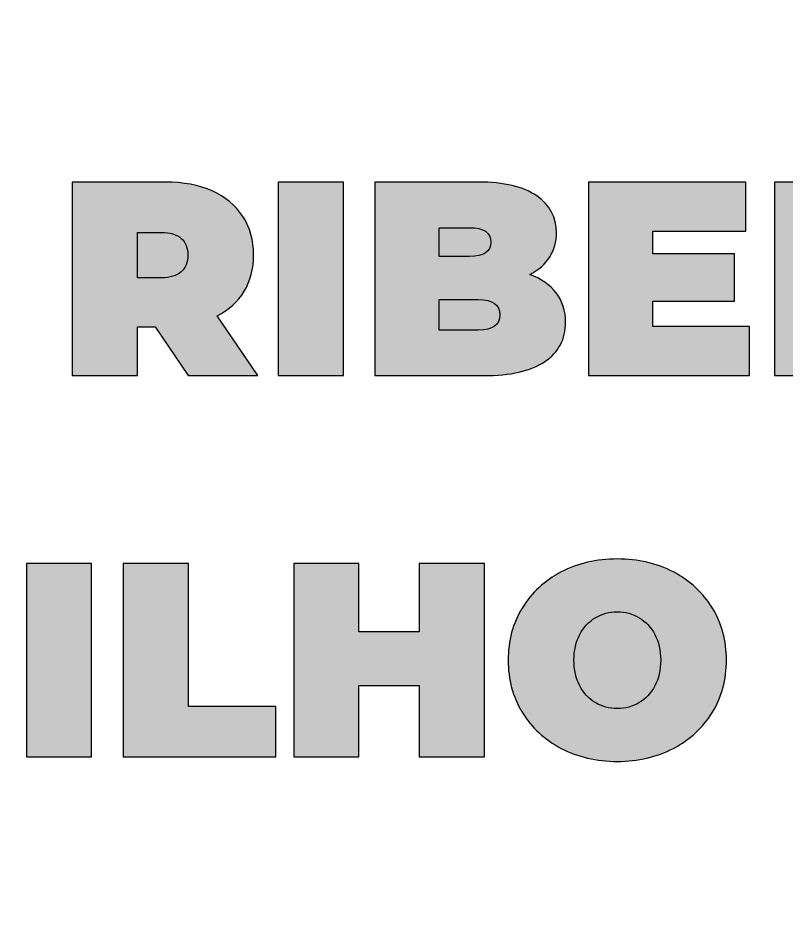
# Model space of a CAD drawing. Header units: centimetres. Extents: x -11.4 to 58.6, y -38.7 to 22.4.
# Drawn here: x -2.907 to -1.379, y 7.141 to 8.93 of the extents above; entities that cross this region are included whole.
import ezdxf

# ---------------------------------------------------------------- set-up
doc = ezdxf.new("R2010")
doc.units = ezdxf.units.CM
doc.header["$MEASUREMENT"] = 0
doc.layers.add('Camada 1', color=7, linetype='Continuous')

msp = doc.modelspace()

# ---------------------------------------------------------------- hatches: boundary and pattern name
at = {"layer": 'Camada 1', "true_color": 0x373435}
h = msp.add_hatch(color=250, dxfattribs=at)
edge = h.paths.add_edge_path()
edge.add_spline(control_points=[(-2.63408, 8.31659), (-2.63408, 8.31659), (-2.66921, 8.31659), (-2.66921, 8.31659), (-2.66921, 8.31659), (-2.66921, 8.21999), (-2.66921, 8.21999), (-2.66921, 8.21999), (-2.79875, 8.21999), (-2.79875, 8.21999), (-2.79875, 8.21999), (-2.79875, 8.6042), (-2.79875, 8.6042), (-2.79875, 8.6042), (-2.61377, 8.6042), (-2.61377, 8.6042), (-2.57828, 8.6042), (-2.54736, 8.59835), (-2.52101, 8.58664), (-2.49466, 8.57493), (-2.47435, 8.5581), (-2.46008, 8.53614), (-2.44581, 8.51419), (-2.43868, 8.48857), (-2.43868, 8.4593), (-2.43868, 8.43185), (-2.4449, 8.40789), (-2.45734, 8.3874), (-2.46978, 8.3669), (-2.48771, 8.35062), (-2.51113, 8.33854), (-2.51113, 8.33854), (-2.43044, 8.21999), (-2.43044, 8.21999), (-2.43044, 8.21999), (-2.56876, 8.21999), (-2.56876, 8.21999), (-2.56876, 8.21999), (-2.63408, 8.31659), (-2.63408, 8.31659)], knot_values=[0, 0, 0, 0, 0.0769231, 0.0769231, 0.0769231, 0.1538462, 0.1538462, 0.1538462, 0.2307692, 0.2307692, 0.2307692, 0.3076923, 0.3076923, 0.3076923, 0.3846154, 0.3846154, 0.3846154, 0.4615385, 0.4615385, 0.4615385, 0.5384615, 0.5384615, 0.5384615, 0.6153846, 0.6153846, 0.6153846, 0.6923077, 0.6923077, 0.6923077, 0.7692308, 0.7692308, 0.7692308, 0.8461538, 0.8461538, 0.8461538, 0.9230769, 0.9230769, 0.9230769, 1, 1, 1, 1], degree=3, periodic=1)
h = msp.add_hatch(color=250, dxfattribs=at)
edge = h.paths.add_edge_path()
edge.add_spline(control_points=[(-2.38983, 8.6042), (-2.38983, 8.6042), (-2.26029, 8.6042), (-2.26029, 8.6042), (-2.26029, 8.6042), (-2.26029, 8.21999), (-2.26029, 8.21999), (-2.26029, 8.21999), (-2.38983, 8.21999), (-2.38983, 8.21999), (-2.38983, 8.21999), (-2.38983, 8.6042), (-2.38983, 8.6042)], knot_values=[0, 0, 0, 0, 0.25, 0.25, 0.25, 0.5, 0.5, 0.5, 0.75, 0.75, 0.75, 1, 1, 1, 1], degree=3, periodic=1)
h = msp.add_hatch(color=250, dxfattribs=at)
edge = h.paths.add_edge_path()
edge.add_spline(control_points=[(-1.89034, 8.42088), (-1.86766, 8.41246), (-1.85009, 8.4002), (-1.83765, 8.3841), (-1.82521, 8.368), (-1.81899, 8.34861), (-1.81899, 8.32592), (-1.81899, 8.29226), (-1.83289, 8.26618), (-1.8607, 8.24771), (-1.88851, 8.22923), (-1.92876, 8.21999), (-1.98146, 8.21999), (-1.98146, 8.21999), (-2.19772, 8.21999), (-2.19772, 8.21999), (-2.19772, 8.21999), (-2.19772, 8.6042), (-2.19772, 8.6042), (-2.19772, 8.6042), (-1.99243, 8.6042), (-1.99243, 8.6042), (-1.94121, 8.6042), (-1.90251, 8.59506), (-1.87634, 8.57676), (-1.85018, 8.55847), (-1.8371, 8.53413), (-1.8371, 8.50376), (-1.8371, 8.48583), (-1.84158, 8.46973), (-1.85054, 8.45546), (-1.85951, 8.44119), (-1.87278, 8.42966), (-1.89034, 8.42088)], knot_values=[0, 0, 0, 0, 0.0909091, 0.0909091, 0.0909091, 0.1818182, 0.1818182, 0.1818182, 0.2727273, 0.2727273, 0.2727273, 0.3636364, 0.3636364, 0.3636364, 0.4545455, 0.4545455, 0.4545455, 0.5454545, 0.5454545, 0.5454545, 0.6363636, 0.6363636, 0.6363636, 0.7272727, 0.7272727, 0.7272727, 0.8181818, 0.8181818, 0.8181818, 0.9090909, 0.9090909, 0.9090909, 1, 1, 1, 1], degree=3, periodic=1)
h = msp.add_hatch(color=250, dxfattribs=at)
edge = h.paths.add_edge_path()
edge.add_spline(control_points=[(-1.45398, 8.31769), (-1.45398, 8.31769), (-1.45398, 8.21999), (-1.45398, 8.21999), (-1.45398, 8.21999), (-1.77343, 8.21999), (-1.77343, 8.21999), (-1.77343, 8.21999), (-1.77343, 8.6042), (-1.77343, 8.6042), (-1.77343, 8.6042), (-1.46111, 8.6042), (-1.46111, 8.6042), (-1.46111, 8.6042), (-1.46111, 8.5065), (-1.46111, 8.5065), (-1.46111, 8.5065), (-1.64609, 8.5065), (-1.64609, 8.5065), (-1.64609, 8.5065), (-1.64609, 8.46149), (-1.64609, 8.46149), (-1.64609, 8.46149), (-1.48362, 8.46149), (-1.48362, 8.46149), (-1.48362, 8.46149), (-1.48362, 8.36818), (-1.48362, 8.36818), (-1.48362, 8.36818), (-1.64609, 8.36818), (-1.64609, 8.36818), (-1.64609, 8.36818), (-1.64609, 8.31769), (-1.64609, 8.31769), (-1.64609, 8.31769), (-1.45398, 8.31769), (-1.45398, 8.31769)], knot_values=[0, 0, 0, 0, 0.0833333, 0.0833333, 0.0833333, 0.1666667, 0.1666667, 0.1666667, 0.25, 0.25, 0.25, 0.3333333, 0.3333333, 0.3333333, 0.4166667, 0.4166667, 0.4166667, 0.5, 0.5, 0.5, 0.5833333, 0.5833333, 0.5833333, 0.6666667, 0.6666667, 0.6666667, 0.75, 0.75, 0.75, 0.8333333, 0.8333333, 0.8333333, 0.9166667, 0.9166667, 0.9166667, 1, 1, 1, 1], degree=3, periodic=1)
h = msp.add_hatch(color=250, dxfattribs=at)
edge = h.paths.add_edge_path()
edge.add_spline(control_points=[(-1.40403, 8.6042), (-1.40403, 8.6042), (-1.27449, 8.6042), (-1.27449, 8.6042), (-1.27449, 8.6042), (-1.27449, 8.21999), (-1.27449, 8.21999), (-1.27449, 8.21999), (-1.40403, 8.21999), (-1.40403, 8.21999), (-1.40403, 8.21999), (-1.40403, 8.6042), (-1.40403, 8.6042)], knot_values=[0, 0, 0, 0, 0.25, 0.25, 0.25, 0.5, 0.5, 0.5, 0.75, 0.75, 0.75, 1, 1, 1, 1], degree=3, periodic=1)
h = msp.add_hatch(color=250, dxfattribs=at)
edge = h.paths.add_edge_path()
edge.add_spline(control_points=[(-2.07038, 8.51364), (-2.07038, 8.51364), (-2.07038, 8.45655), (-2.07038, 8.45655), (-2.07038, 8.45655), (-2.01, 8.45655), (-2.01, 8.45655), (-1.98182, 8.45655), (-1.96773, 8.46607), (-1.96773, 8.4851), (-1.96773, 8.50413), (-1.98182, 8.51364), (-2.01, 8.51364), (-2.01, 8.51364), (-2.07038, 8.51364), (-2.07038, 8.51364)], knot_values=[0, 0, 0, 0, 0.2, 0.2, 0.2, 0.4, 0.4, 0.4, 0.6, 0.6, 0.6, 0.8, 0.8, 0.8, 1, 1, 1, 1], degree=3, periodic=1)
h = msp.add_hatch(color=250, dxfattribs=at)
edge = h.paths.add_edge_path()
edge.add_spline(control_points=[(-2.56931, 8.4593), (-2.56931, 8.47357), (-2.5737, 8.48464), (-2.58249, 8.49251), (-2.59127, 8.50037), (-2.60444, 8.50431), (-2.622, 8.50431), (-2.622, 8.50431), (-2.66921, 8.50431), (-2.66921, 8.50431), (-2.66921, 8.50431), (-2.66921, 8.41429), (-2.66921, 8.41429), (-2.66921, 8.41429), (-2.622, 8.41429), (-2.622, 8.41429), (-2.60444, 8.41429), (-2.59127, 8.41822), (-2.58249, 8.42609), (-2.5737, 8.43396), (-2.56931, 8.44503), (-2.56931, 8.4593)], knot_values=[0, 0, 0, 0, 0.1428571, 0.1428571, 0.1428571, 0.2857143, 0.2857143, 0.2857143, 0.4285714, 0.4285714, 0.4285714, 0.5714286, 0.5714286, 0.5714286, 0.7142857, 0.7142857, 0.7142857, 0.8571429, 0.8571429, 0.8571429, 1, 1, 1, 1], degree=3, periodic=1)
h = msp.add_hatch(color=250, dxfattribs=at)
edge = h.paths.add_edge_path()
edge.add_spline(control_points=[(-1.99243, 8.31055), (-1.96389, 8.31055), (-1.94962, 8.32061), (-1.94962, 8.34074), (-1.94962, 8.36087), (-1.96389, 8.37093), (-1.99243, 8.37093), (-1.99243, 8.37093), (-2.07038, 8.37093), (-2.07038, 8.37093), (-2.07038, 8.37093), (-2.07038, 8.31055), (-2.07038, 8.31055), (-2.07038, 8.31055), (-1.99243, 8.31055), (-1.99243, 8.31055)], knot_values=[0, 0, 0, 0, 0.2, 0.2, 0.2, 0.4, 0.4, 0.4, 0.6, 0.6, 0.6, 0.8, 0.8, 0.8, 1, 1, 1, 1], degree=3, periodic=1)
h = msp.add_hatch(color=250, dxfattribs=at)
edge = h.paths.add_edge_path()
edge.add_spline(control_points=[(-1.71634, 7.45429), (-1.75769, 7.45429), (-1.79484, 7.46289), (-1.82777, 7.48009), (-1.8607, 7.49729), (-1.8865, 7.52116), (-1.90516, 7.55172), (-1.92382, 7.58227), (-1.93315, 7.61676), (-1.93315, 7.65518), (-1.93315, 7.6936), (-1.92382, 7.72809), (-1.90516, 7.75865), (-1.8865, 7.7892), (-1.8607, 7.81308), (-1.82777, 7.83028), (-1.79484, 7.84747), (-1.75769, 7.85607), (-1.71634, 7.85607), (-1.675, 7.85607), (-1.63785, 7.84747), (-1.60492, 7.83028), (-1.57199, 7.81308), (-1.54619, 7.7892), (-1.52753, 7.75865), (-1.50887, 7.72809), (-1.49954, 7.6936), (-1.49954, 7.65518), (-1.49954, 7.61676), (-1.50887, 7.58227), (-1.52753, 7.55172), (-1.54619, 7.52116), (-1.57199, 7.49729), (-1.60492, 7.48009), (-1.63785, 7.46289), (-1.675, 7.45429), (-1.71634, 7.45429)], knot_values=[0, 0, 0, 0, 0.0833333, 0.0833333, 0.0833333, 0.1666667, 0.1666667, 0.1666667, 0.25, 0.25, 0.25, 0.3333333, 0.3333333, 0.3333333, 0.4166667, 0.4166667, 0.4166667, 0.5, 0.5, 0.5, 0.5833333, 0.5833333, 0.5833333, 0.6666667, 0.6666667, 0.6666667, 0.75, 0.75, 0.75, 0.8333333, 0.8333333, 0.8333333, 0.9166667, 0.9166667, 0.9166667, 1, 1, 1, 1], degree=3, periodic=1)
h = msp.add_hatch(color=250, dxfattribs=at)
edge = h.paths.add_edge_path()
edge.add_spline(control_points=[(-2.88986, 7.84729), (-2.88986, 7.84729), (-2.76032, 7.84729), (-2.76032, 7.84729), (-2.76032, 7.84729), (-2.76032, 7.46307), (-2.76032, 7.46307), (-2.76032, 7.46307), (-2.88986, 7.46307), (-2.88986, 7.46307), (-2.88986, 7.46307), (-2.88986, 7.84729), (-2.88986, 7.84729)], knot_values=[0, 0, 0, 0, 0.25, 0.25, 0.25, 0.5, 0.5, 0.5, 0.75, 0.75, 0.75, 1, 1, 1, 1], degree=3, periodic=1)
h = msp.add_hatch(color=250, dxfattribs=at)
edge = h.paths.add_edge_path()
edge.add_spline(control_points=[(-2.69775, 7.84729), (-2.69775, 7.84729), (-2.56821, 7.84729), (-2.56821, 7.84729), (-2.56821, 7.84729), (-2.56821, 7.56352), (-2.56821, 7.56352), (-2.56821, 7.56352), (-2.39477, 7.56352), (-2.39477, 7.56352), (-2.39477, 7.56352), (-2.39477, 7.46307), (-2.39477, 7.46307), (-2.39477, 7.46307), (-2.69775, 7.46307), (-2.69775, 7.46307), (-2.69775, 7.46307), (-2.69775, 7.84729), (-2.69775, 7.84729)], knot_values=[0, 0, 0, 0, 0.1666667, 0.1666667, 0.1666667, 0.3333333, 0.3333333, 0.3333333, 0.5, 0.5, 0.5, 0.6666667, 0.6666667, 0.6666667, 0.8333333, 0.8333333, 0.8333333, 1, 1, 1, 1], degree=3, periodic=1)
h = msp.add_hatch(color=250, dxfattribs=at)
edge = h.paths.add_edge_path()
edge.add_spline(control_points=[(-1.98036, 7.84729), (-1.98036, 7.84729), (-1.98036, 7.46307), (-1.98036, 7.46307), (-1.98036, 7.46307), (-2.1099, 7.46307), (-2.1099, 7.46307), (-2.1099, 7.46307), (-2.1099, 7.60469), (-2.1099, 7.60469), (-2.1099, 7.60469), (-2.22955, 7.60469), (-2.22955, 7.60469), (-2.22955, 7.60469), (-2.22955, 7.46307), (-2.22955, 7.46307), (-2.22955, 7.46307), (-2.35909, 7.46307), (-2.35909, 7.46307), (-2.35909, 7.46307), (-2.35909, 7.84729), (-2.35909, 7.84729), (-2.35909, 7.84729), (-2.22955, 7.84729), (-2.22955, 7.84729), (-2.22955, 7.84729), (-2.22955, 7.71117), (-2.22955, 7.71117), (-2.22955, 7.71117), (-2.1099, 7.71117), (-2.1099, 7.71117), (-2.1099, 7.71117), (-2.1099, 7.84729), (-2.1099, 7.84729), (-2.1099, 7.84729), (-1.98036, 7.84729), (-1.98036, 7.84729)], knot_values=[0, 0, 0, 0, 0.0833333, 0.0833333, 0.0833333, 0.1666667, 0.1666667, 0.1666667, 0.25, 0.25, 0.25, 0.3333333, 0.3333333, 0.3333333, 0.4166667, 0.4166667, 0.4166667, 0.5, 0.5, 0.5, 0.5833333, 0.5833333, 0.5833333, 0.6666667, 0.6666667, 0.6666667, 0.75, 0.75, 0.75, 0.8333333, 0.8333333, 0.8333333, 0.9166667, 0.9166667, 0.9166667, 1, 1, 1, 1], degree=3, periodic=1)
h = msp.add_hatch(color=250, dxfattribs=at)
edge = h.paths.add_edge_path()
edge.add_spline(control_points=[(-1.71634, 7.55913), (-1.70025, 7.55913), (-1.6857, 7.56306), (-1.67271, 7.57093), (-1.65972, 7.5788), (-1.64938, 7.58996), (-1.6417, 7.60441), (-1.63401, 7.61887), (-1.63017, 7.63579), (-1.63017, 7.65518), (-1.63017, 7.67458), (-1.63401, 7.6915), (-1.6417, 7.70596), (-1.64938, 7.72041), (-1.65972, 7.73157), (-1.67271, 7.73944), (-1.6857, 7.7473), (-1.70025, 7.75124), (-1.71634, 7.75124), (-1.73244, 7.75124), (-1.74699, 7.7473), (-1.75998, 7.73944), (-1.77297, 7.73157), (-1.78331, 7.72041), (-1.79099, 7.70596), (-1.79868, 7.6915), (-1.80252, 7.67458), (-1.80252, 7.65518), (-1.80252, 7.63579), (-1.79868, 7.61887), (-1.79099, 7.60441), (-1.78331, 7.58996), (-1.77297, 7.5788), (-1.75998, 7.57093), (-1.74699, 7.56306), (-1.73244, 7.55913), (-1.71634, 7.55913)], knot_values=[0, 0, 0, 0, 0.0833333, 0.0833333, 0.0833333, 0.1666667, 0.1666667, 0.1666667, 0.25, 0.25, 0.25, 0.3333333, 0.3333333, 0.3333333, 0.4166667, 0.4166667, 0.4166667, 0.5, 0.5, 0.5, 0.5833333, 0.5833333, 0.5833333, 0.6666667, 0.6666667, 0.6666667, 0.75, 0.75, 0.75, 0.8333333, 0.8333333, 0.8333333, 0.9166667, 0.9166667, 0.9166667, 1, 1, 1, 1], degree=3, periodic=1)

# ---------------------------------------------------------------- linework, layer by layer
at = {"layer": 'Camada 1', "color": 250, "lineweight": 20}
msp.add_open_spline([(-6.39065, 22.42335), (-6.39065, 22.42335), (-3.39065, 22.42335), (-3.39065, 22.42335), (2.10935, 22.42335), (6.60935, 17.92336), (6.60935, 12.42336), (6.60935, 12.42336), (6.60935, -27.57665), (6.60935, -27.57665), (6.60935, -27.57665), (-11.39065, -27.57665), (-11.39065, -27.57665), (-11.39065, -27.57665), (-11.39065, 17.42334), (-11.39065, 17.42334), (-11.39065, 20.17334), (-9.14065, 22.42335), (-6.39065, 22.42335)], degree=3, knots=[0, 0, 0, 0, 0.1666667, 0.1666667, 0.1666667, 0.3333333, 0.3333333, 0.3333333, 0.5, 0.5, 0.5, 0.6666667, 0.6666667, 0.6666667, 0.8333333, 0.8333333, 0.8333333, 1, 1, 1, 1], dxfattribs=at)
at = {"layer": 'Camada 1', "color": 250}
for points, knots in [([(-2.63408, 8.31659), (-2.63408, 8.31659), (-2.66921, 8.31659), (-2.66921, 8.31659), (-2.66921, 8.31659), (-2.66921, 8.21999), (-2.66921, 8.21999), (-2.66921, 8.21999), (-2.79875, 8.21999), (-2.79875, 8.21999), (-2.79875, 8.21999), (-2.79875, 8.6042), (-2.79875, 8.6042), (-2.79875, 8.6042), (-2.61377, 8.6042), (-2.61377, 8.6042), (-2.57828, 8.6042), (-2.54736, 8.59835), (-2.52101, 8.58664), (-2.49466, 8.57493), (-2.47435, 8.5581), (-2.46008, 8.53614), (-2.44581, 8.51419), (-2.43868, 8.48857), (-2.43868, 8.4593), (-2.43868, 8.43185), (-2.4449, 8.40789), (-2.45734, 8.3874), (-2.46978, 8.3669), (-2.48771, 8.35062), (-2.51113, 8.33854), (-2.51113, 8.33854), (-2.43044, 8.21999), (-2.43044, 8.21999), (-2.43044, 8.21999), (-2.56876, 8.21999), (-2.56876, 8.21999), (-2.56876, 8.21999), (-2.63408, 8.31659), (-2.63408, 8.31659)], [0, 0, 0, 0, 0.0769231, 0.0769231, 0.0769231, 0.1538462, 0.1538462, 0.1538462, 0.2307692, 0.2307692, 0.2307692, 0.3076923, 0.3076923, 0.3076923, 0.3846154, 0.3846154, 0.3846154, 0.4615385, 0.4615385, 0.4615385, 0.5384615, 0.5384615, 0.5384615, 0.6153846, 0.6153846, 0.6153846, 0.6923077, 0.6923077, 0.6923077, 0.7692308, 0.7692308, 0.7692308, 0.8461538, 0.8461538, 0.8461538, 0.9230769, 0.9230769, 0.9230769, 1, 1, 1, 1]), ([(-2.38983, 8.6042), (-2.38983, 8.6042), (-2.26029, 8.6042), (-2.26029, 8.6042), (-2.26029, 8.6042), (-2.26029, 8.21999), (-2.26029, 8.21999), (-2.26029, 8.21999), (-2.38983, 8.21999), (-2.38983, 8.21999), (-2.38983, 8.21999), (-2.38983, 8.6042), (-2.38983, 8.6042)], [0, 0, 0, 0, 0.25, 0.25, 0.25, 0.5, 0.5, 0.5, 0.75, 0.75, 0.75, 1, 1, 1, 1]), ([(-1.89034, 8.42088), (-1.86766, 8.41246), (-1.85009, 8.4002), (-1.83765, 8.3841), (-1.82521, 8.368), (-1.81899, 8.34861), (-1.81899, 8.32592), (-1.81899, 8.29226), (-1.83289, 8.26618), (-1.8607, 8.24771), (-1.88851, 8.22923), (-1.92876, 8.21999), (-1.98146, 8.21999), (-1.98146, 8.21999), (-2.19772, 8.21999), (-2.19772, 8.21999), (-2.19772, 8.21999), (-2.19772, 8.6042), (-2.19772, 8.6042), (-2.19772, 8.6042), (-1.99243, 8.6042), (-1.99243, 8.6042), (-1.94121, 8.6042), (-1.90251, 8.59506), (-1.87634, 8.57676), (-1.85018, 8.55847), (-1.8371, 8.53413), (-1.8371, 8.50376), (-1.8371, 8.48583), (-1.84158, 8.46973), (-1.85054, 8.45546), (-1.85951, 8.44119), (-1.87278, 8.42966), (-1.89034, 8.42088)], [0, 0, 0, 0, 0.0909091, 0.0909091, 0.0909091, 0.1818182, 0.1818182, 0.1818182, 0.2727273, 0.2727273, 0.2727273, 0.3636364, 0.3636364, 0.3636364, 0.4545455, 0.4545455, 0.4545455, 0.5454545, 0.5454545, 0.5454545, 0.6363636, 0.6363636, 0.6363636, 0.7272727, 0.7272727, 0.7272727, 0.8181818, 0.8181818, 0.8181818, 0.9090909, 0.9090909, 0.9090909, 1, 1, 1, 1]), ([(-1.45398, 8.31769), (-1.45398, 8.31769), (-1.45398, 8.21999), (-1.45398, 8.21999), (-1.45398, 8.21999), (-1.77343, 8.21999), (-1.77343, 8.21999), (-1.77343, 8.21999), (-1.77343, 8.6042), (-1.77343, 8.6042), (-1.77343, 8.6042), (-1.46111, 8.6042), (-1.46111, 8.6042), (-1.46111, 8.6042), (-1.46111, 8.5065), (-1.46111, 8.5065), (-1.46111, 8.5065), (-1.64609, 8.5065), (-1.64609, 8.5065), (-1.64609, 8.5065), (-1.64609, 8.46149), (-1.64609, 8.46149), (-1.64609, 8.46149), (-1.48362, 8.46149), (-1.48362, 8.46149), (-1.48362, 8.46149), (-1.48362, 8.36818), (-1.48362, 8.36818), (-1.48362, 8.36818), (-1.64609, 8.36818), (-1.64609, 8.36818), (-1.64609, 8.36818), (-1.64609, 8.31769), (-1.64609, 8.31769), (-1.64609, 8.31769), (-1.45398, 8.31769), (-1.45398, 8.31769)], [0, 0, 0, 0, 0.0833333, 0.0833333, 0.0833333, 0.1666667, 0.1666667, 0.1666667, 0.25, 0.25, 0.25, 0.3333333, 0.3333333, 0.3333333, 0.4166667, 0.4166667, 0.4166667, 0.5, 0.5, 0.5, 0.5833333, 0.5833333, 0.5833333, 0.6666667, 0.6666667, 0.6666667, 0.75, 0.75, 0.75, 0.8333333, 0.8333333, 0.8333333, 0.9166667, 0.9166667, 0.9166667, 1, 1, 1, 1]), ([(-1.40403, 8.6042), (-1.40403, 8.6042), (-1.27449, 8.6042), (-1.27449, 8.6042), (-1.27449, 8.6042), (-1.27449, 8.21999), (-1.27449, 8.21999), (-1.27449, 8.21999), (-1.40403, 8.21999), (-1.40403, 8.21999), (-1.40403, 8.21999), (-1.40403, 8.6042), (-1.40403, 8.6042)], [0, 0, 0, 0, 0.25, 0.25, 0.25, 0.5, 0.5, 0.5, 0.75, 0.75, 0.75, 1, 1, 1, 1]), ([(-2.07038, 8.51364), (-2.07038, 8.51364), (-2.07038, 8.45655), (-2.07038, 8.45655), (-2.07038, 8.45655), (-2.01, 8.45655), (-2.01, 8.45655), (-1.98182, 8.45655), (-1.96773, 8.46607), (-1.96773, 8.4851), (-1.96773, 8.50413), (-1.98182, 8.51364), (-2.01, 8.51364), (-2.01, 8.51364), (-2.07038, 8.51364), (-2.07038, 8.51364)], [0, 0, 0, 0, 0.2, 0.2, 0.2, 0.4, 0.4, 0.4, 0.6, 0.6, 0.6, 0.8, 0.8, 0.8, 1, 1, 1, 1]), ([(-2.56931, 8.4593), (-2.56931, 8.47357), (-2.5737, 8.48464), (-2.58249, 8.49251), (-2.59127, 8.50037), (-2.60444, 8.50431), (-2.622, 8.50431), (-2.622, 8.50431), (-2.66921, 8.50431), (-2.66921, 8.50431), (-2.66921, 8.50431), (-2.66921, 8.41429), (-2.66921, 8.41429), (-2.66921, 8.41429), (-2.622, 8.41429), (-2.622, 8.41429), (-2.60444, 8.41429), (-2.59127, 8.41822), (-2.58249, 8.42609), (-2.5737, 8.43396), (-2.56931, 8.44503), (-2.56931, 8.4593)], [0, 0, 0, 0, 0.1428571, 0.1428571, 0.1428571, 0.2857143, 0.2857143, 0.2857143, 0.4285714, 0.4285714, 0.4285714, 0.5714286, 0.5714286, 0.5714286, 0.7142857, 0.7142857, 0.7142857, 0.8571429, 0.8571429, 0.8571429, 1, 1, 1, 1]), ([(-1.99243, 8.31055), (-1.96389, 8.31055), (-1.94962, 8.32061), (-1.94962, 8.34074), (-1.94962, 8.36087), (-1.96389, 8.37093), (-1.99243, 8.37093), (-1.99243, 8.37093), (-2.07038, 8.37093), (-2.07038, 8.37093), (-2.07038, 8.37093), (-2.07038, 8.31055), (-2.07038, 8.31055), (-2.07038, 8.31055), (-1.99243, 8.31055), (-1.99243, 8.31055)], [0, 0, 0, 0, 0.2, 0.2, 0.2, 0.4, 0.4, 0.4, 0.6, 0.6, 0.6, 0.8, 0.8, 0.8, 1, 1, 1, 1]), ([(-1.71634, 7.45429), (-1.75769, 7.45429), (-1.79484, 7.46289), (-1.82777, 7.48009), (-1.8607, 7.49729), (-1.8865, 7.52116), (-1.90516, 7.55172), (-1.92382, 7.58227), (-1.93315, 7.61676), (-1.93315, 7.65518), (-1.93315, 7.6936), (-1.92382, 7.72809), (-1.90516, 7.75865), (-1.8865, 7.7892), (-1.8607, 7.81308), (-1.82777, 7.83028), (-1.79484, 7.84747), (-1.75769, 7.85607), (-1.71634, 7.85607), (-1.675, 7.85607), (-1.63785, 7.84747), (-1.60492, 7.83028), (-1.57199, 7.81308), (-1.54619, 7.7892), (-1.52753, 7.75865), (-1.50887, 7.72809), (-1.49954, 7.6936), (-1.49954, 7.65518), (-1.49954, 7.61676), (-1.50887, 7.58227), (-1.52753, 7.55172), (-1.54619, 7.52116), (-1.57199, 7.49729), (-1.60492, 7.48009), (-1.63785, 7.46289), (-1.675, 7.45429), (-1.71634, 7.45429)], [0, 0, 0, 0, 0.0833333, 0.0833333, 0.0833333, 0.1666667, 0.1666667, 0.1666667, 0.25, 0.25, 0.25, 0.3333333, 0.3333333, 0.3333333, 0.4166667, 0.4166667, 0.4166667, 0.5, 0.5, 0.5, 0.5833333, 0.5833333, 0.5833333, 0.6666667, 0.6666667, 0.6666667, 0.75, 0.75, 0.75, 0.8333333, 0.8333333, 0.8333333, 0.9166667, 0.9166667, 0.9166667, 1, 1, 1, 1]), ([(-2.88986, 7.84729), (-2.88986, 7.84729), (-2.76032, 7.84729), (-2.76032, 7.84729), (-2.76032, 7.84729), (-2.76032, 7.46307), (-2.76032, 7.46307), (-2.76032, 7.46307), (-2.88986, 7.46307), (-2.88986, 7.46307), (-2.88986, 7.46307), (-2.88986, 7.84729), (-2.88986, 7.84729)], [0, 0, 0, 0, 0.25, 0.25, 0.25, 0.5, 0.5, 0.5, 0.75, 0.75, 0.75, 1, 1, 1, 1]), ([(-2.69775, 7.84729), (-2.69775, 7.84729), (-2.56821, 7.84729), (-2.56821, 7.84729), (-2.56821, 7.84729), (-2.56821, 7.56352), (-2.56821, 7.56352), (-2.56821, 7.56352), (-2.39477, 7.56352), (-2.39477, 7.56352), (-2.39477, 7.56352), (-2.39477, 7.46307), (-2.39477, 7.46307), (-2.39477, 7.46307), (-2.69775, 7.46307), (-2.69775, 7.46307), (-2.69775, 7.46307), (-2.69775, 7.84729), (-2.69775, 7.84729)], [0, 0, 0, 0, 0.1666667, 0.1666667, 0.1666667, 0.3333333, 0.3333333, 0.3333333, 0.5, 0.5, 0.5, 0.6666667, 0.6666667, 0.6666667, 0.8333333, 0.8333333, 0.8333333, 1, 1, 1, 1]), ([(-1.98036, 7.84729), (-1.98036, 7.84729), (-1.98036, 7.46307), (-1.98036, 7.46307), (-1.98036, 7.46307), (-2.1099, 7.46307), (-2.1099, 7.46307), (-2.1099, 7.46307), (-2.1099, 7.60469), (-2.1099, 7.60469), (-2.1099, 7.60469), (-2.22955, 7.60469), (-2.22955, 7.60469), (-2.22955, 7.60469), (-2.22955, 7.46307), (-2.22955, 7.46307), (-2.22955, 7.46307), (-2.35909, 7.46307), (-2.35909, 7.46307), (-2.35909, 7.46307), (-2.35909, 7.84729), (-2.35909, 7.84729), (-2.35909, 7.84729), (-2.22955, 7.84729), (-2.22955, 7.84729), (-2.22955, 7.84729), (-2.22955, 7.71117), (-2.22955, 7.71117), (-2.22955, 7.71117), (-2.1099, 7.71117), (-2.1099, 7.71117), (-2.1099, 7.71117), (-2.1099, 7.84729), (-2.1099, 7.84729), (-2.1099, 7.84729), (-1.98036, 7.84729), (-1.98036, 7.84729)], [0, 0, 0, 0, 0.0833333, 0.0833333, 0.0833333, 0.1666667, 0.1666667, 0.1666667, 0.25, 0.25, 0.25, 0.3333333, 0.3333333, 0.3333333, 0.4166667, 0.4166667, 0.4166667, 0.5, 0.5, 0.5, 0.5833333, 0.5833333, 0.5833333, 0.6666667, 0.6666667, 0.6666667, 0.75, 0.75, 0.75, 0.8333333, 0.8333333, 0.8333333, 0.9166667, 0.9166667, 0.9166667, 1, 1, 1, 1]), ([(-1.71634, 7.55913), (-1.70025, 7.55913), (-1.6857, 7.56306), (-1.67271, 7.57093), (-1.65972, 7.5788), (-1.64938, 7.58996), (-1.6417, 7.60441), (-1.63401, 7.61887), (-1.63017, 7.63579), (-1.63017, 7.65518), (-1.63017, 7.67458), (-1.63401, 7.6915), (-1.6417, 7.70596), (-1.64938, 7.72041), (-1.65972, 7.73157), (-1.67271, 7.73944), (-1.6857, 7.7473), (-1.70025, 7.75124), (-1.71634, 7.75124), (-1.73244, 7.75124), (-1.74699, 7.7473), (-1.75998, 7.73944), (-1.77297, 7.73157), (-1.78331, 7.72041), (-1.79099, 7.70596), (-1.79868, 7.6915), (-1.80252, 7.67458), (-1.80252, 7.65518), (-1.80252, 7.63579), (-1.79868, 7.61887), (-1.79099, 7.60441), (-1.78331, 7.58996), (-1.77297, 7.5788), (-1.75998, 7.57093), (-1.74699, 7.56306), (-1.73244, 7.55913), (-1.71634, 7.55913)], [0, 0, 0, 0, 0.0833333, 0.0833333, 0.0833333, 0.1666667, 0.1666667, 0.1666667, 0.25, 0.25, 0.25, 0.3333333, 0.3333333, 0.3333333, 0.4166667, 0.4166667, 0.4166667, 0.5, 0.5, 0.5, 0.5833333, 0.5833333, 0.5833333, 0.6666667, 0.6666667, 0.6666667, 0.75, 0.75, 0.75, 0.8333333, 0.8333333, 0.8333333, 0.9166667, 0.9166667, 0.9166667, 1, 1, 1, 1])]:
    msp.add_open_spline(points, degree=3, knots=knots, dxfattribs=at)

doc.saveas('drawing.dxf')
